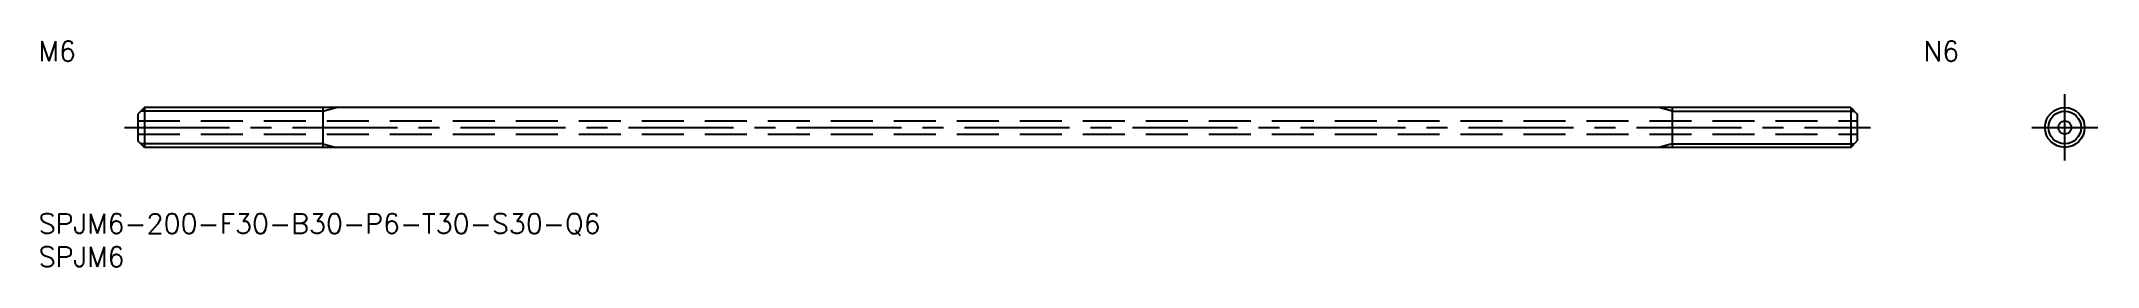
# Model space of a CAD drawing. Extents: x 0 to 311, y -8 to 26.
import ezdxf

# ---------------------------------------------------------------- set-up
doc = ezdxf.new("R2010")
doc.units = 0
doc.header["$LTSCALE"] = 0.5
doc.linetypes.add('CENTER', pattern=[50.8, 31.75, -6.35, 6.35, -6.35])
doc.linetypes.add('DASHED', pattern=[19.05, 12.7, -6.35])
for name, color, linetype in [('MSM_CENTER', 1, 'CENTER'), ('MSM_CONTINUOUS', 7, 'CONTINUOUS'), ('MSM_DASHED', 4, 'DASHED'), ('MSM_NARROW', 5, 'CONTINUOUS'), ('MSM_PART_NUMBER', 7, 'CONTINUOUS')]:
    doc.layers.add(name, color=color, linetype=linetype)
doc.styles.get("Standard").update_dxf_attribs({"font": 'txt.shx', "height": 1, "bigfont": 'bigfont.shx'})

# ---------------------------------------------------------------- blocks, each defined once
blk = doc.blocks.new('*U6')
at = {"layer": 'MSM_PART_NUMBER'}
blk.add_text('SPJM6-200-F30-B30-P6-T30-S30-Q6', height=3, dxfattribs=at).set_placement((0, -3))
blk = doc.blocks.new('*U7')
at = {"layer": 'MSM_PART_NUMBER'}
blk.add_text('SPJM6', height=3, dxfattribs=at).set_placement((0, -8))
blk = doc.blocks.new('*U8')
at = {"layer": 'MSM_PART_NUMBER'}
blk.add_text('M6', height=3, dxfattribs=at).set_placement((0, 23))
blk = doc.blocks.new('*U9')
at = {"layer": 'MSM_PART_NUMBER'}
blk.add_text('N6', height=3, rotation=360, dxfattribs=at).set_placement((285, 23))

msp = doc.modelspace()

# ---------------------------------------------------------------- linework, layer by layer
at = {"layer": 'MSM_CENTER'}
for p, q in [((306.37, 8), (306.37, 18)), ((13, 13), (277, 13)), ((301.37, 13), (311.37, 13))]:
    msp.add_line(p, q, dxfattribs=at)
at = {"layer": 'MSM_CONTINUOUS'}
for p, q in [((16, 16), (15, 15)), ((274, 16), (16, 16)), ((16, 16), (16, 10)), ((43, 16), (43, 10)), ((247, 16), (247, 10)), ((274, 16), (275, 15)), ((274, 16), (274, 10)), ((15, 15), (15, 11)), ((275, 15), (275, 11)), ((16, 10), (15, 11)), ((274, 10), (16, 10)), ((274, 10), (275, 11))]:
    msp.add_line(p, q, dxfattribs=at)
for radius in [3, 1]:
    msp.add_circle((306.37, 13), radius, dxfattribs=at)
at = {"layer": 'MSM_DASHED'}
for p, q in [((15, 14), (275, 14)), ((15, 12), (275, 12))]:
    msp.add_line(p, q, dxfattribs=at)
at = {"layer": 'MSM_NARROW'}
for p, q in [((43, 15.46), (45, 16)), ((247, 15.46), (245, 16)), ((43, 15.46), (15.46, 15.46)), ((247, 15.46), (274.54, 15.46)), ((43, 10.54), (15.46, 10.54)), ((43, 10.54), (45, 10)), ((247, 10.54), (245, 10)), ((247, 10.54), (274.54, 10.54))]:
    msp.add_line(p, q, dxfattribs=at)
msp.add_circle((306.37, 13), 2.46, dxfattribs=at)

# ---------------------------------------------------------------- block references
at = {"layer": 'MSM_CONTINUOUS'}
for name in ['*U8', '*U9', '*U6', '*U7']:
    msp.add_blockref(name, (0, 0), dxfattribs=at)

doc.saveas('drawing.dxf')
